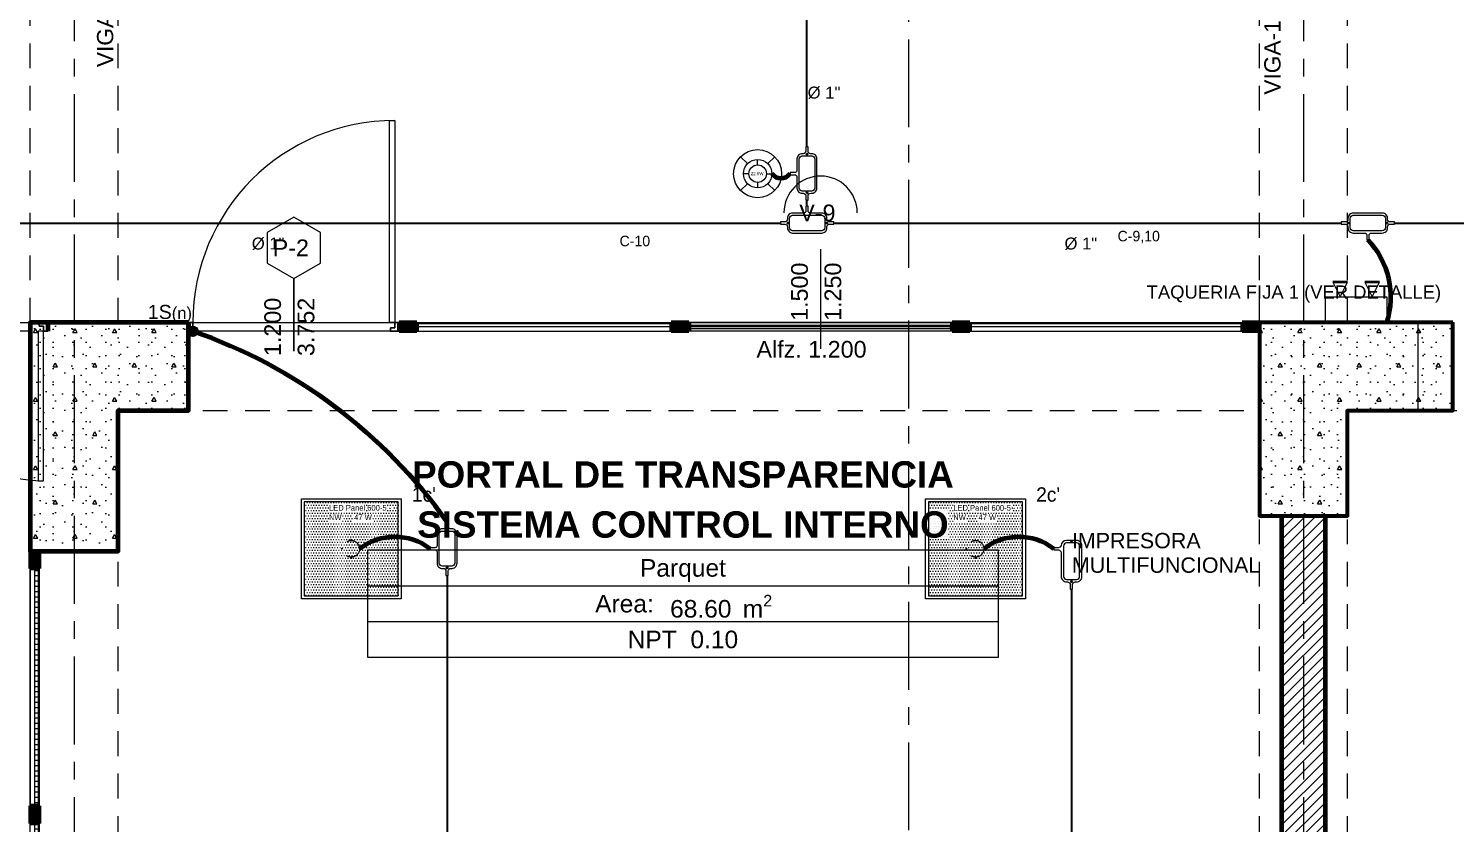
# Model space of a CAD drawing. Header units: inches. Extents: x -38 to 5698, y -33 to 92.
# Drawn here: x 16.06 to 24.18, y 14.55 to 19.07 of the extents above; entities that cross this region are included whole.
import ezdxf
from ezdxf.lldxf.tags import DXFTag

# ---------------------------------------------------------------- set-up
doc = ezdxf.new("R2010")
doc.units = ezdxf.units.IN
doc.header["$MEASUREMENT"] = 0
doc.set_wipeout_variables(frame=1)
for name, pattern in [('CONTINUA', [0]), ('DASHED', [0.75, 0.5, -0.25]), ('Hidden Line', [0.195611, 0.141111, -0.0545]), ('HIDDEN2', [0.1875, 0.125, -0.0625]), ('Punto & Raya', [0.65, 0.5, -0.075, 0, -0.075]), ('Rayas', [0.282222, 0.141111, -0.141111]), ('Wipeout_Contour', [1, 0, -1])]:
    doc.linetypes.add(name, pattern=pattern)
for name, color, linetype, lineweight in [('00 IE CKTO ILUMINACION', 3, 'Continuous', 50), ('00 IE CKTO TOMAS', 111, 'Rayas', 18), ('00_IE_Luminarias', 6, 'Continuous', 30), ('01 IE LUM LED EMP DN570B', 3, 'Continuous', 13), ('ALUMBRADO_CONDUIT', 30, 'CONDUIT1', 30), ('Bancas', 1, 'Continuous', 13), ('CABLEADO EXT.', 3, 'PVCSUBT', 30), ('Luminarias', 5, 'Continuous', 20), ('pulsador', 4, 'Continuous', 40), ('Simb_Alumbrado', 140, 'CONTINUA', 30)]:
    doc.layers.add(name, color=color, linetype=linetype, lineweight=lineweight)
for name, color, linetype in [('02 _ ARQ _ ALB _ Ejes Generales', 7, 'Continuous'), ('02 _ ARQ _ ALB _ Muros Interiores', 7, 'Continuous'), ('02 _ ARQ _ ZON _ Espacio.3D', 7, 'Continuous'), ('08 _ STR _ EXT _ 06 Columnas', 7, 'Continuous'), ('08 _ STR _ EXT _ 09 Vigas', 7, 'Continuous'), ('08 _ STR _ EXT _ 10 Vereda Exterior', 7, 'Continuous'), ('1TEXT', 8, 'Continuous'), ('Acabado - Muros', 7, 'Continuous'), ('Estructura - 04 MURO', 7, 'Continuous'), ('Marcador - Secciones', 251, 'Continuous'), ('Notas - Etiquetas', 251, 'Continuous')]:
    doc.layers.add(name, color=color, linetype=linetype)
doc.styles.add('Annotative', font='arial.ttf')
doc.styles.add('Arial', font='arial.ttf')
doc.styles.add('Estilo_Generado_1', font='swisseb.ttf')
doc.styles.add('Estilo_Generado_4', font='swisse.ttf')
doc.styles.add('Estilo_Generado_7', font='swisse.ttf')
doc.styles.add('{18b73a54-fa43-428c-adcb-c1c7bbdf2c84}', font='Simplex.shx')
tags = doc.linetypes.add('CONDUIT', pattern='A,1.5,-0.210535,["con",{18b73a54-fa43-428c-adcb-c1c7bbdf2c84},S=0.2,R=0,X=0,Y=-0.065594],-0.702384', length=2.412919).pattern_tags.tags
tags[6] = DXFTag(74, 10)
tags = doc.linetypes.add('CONDUIT1', pattern='A,1,-0.19772,["con",{18b73a54-fa43-428c-adcb-c1c7bbdf2c84},S=0.2,R=0,X=0,Y=-0.065594],-0.593642', length=1.791362).pattern_tags.tags
tags[6] = DXFTag(74, 10)
tags = doc.linetypes.add('PVCSUBT', pattern='A,0.6,-0.3,0.6,-0.075691,["PVC",Standard,S=0.2,R=0,X=0,Y=-0.093724],-0.621005', length=2.196696).pattern_tags.tags
tags[10] = DXFTag(74, 10)
pattern_1 = [(0, (0, 0), (0, 0.03), [])]
pattern_2 = [(0, (0, 0), (0, 0.3897114), [0.024375, -0.200625]), (0, (0.1125, 0.19486), (0, 0.3897114), [0.024375, -0.200625]), (60, (0, 0), (-0.3375, 0.1948557), [0.024375, -0.200625]), (60, (0.225, 0), (-0.3375, 0.1948557), [0.024375, -0.200625]), (120, (0.02437, 0), (0.3375, 0.1948557), [0.024375, -0.200625]), (120, (0.24938, 0), (0.3375, 0.1948557), [0.024375, -0.200625]), (0, (0, 0.0375), (0, 0.075), [0, -0.075, 0, -0.1125]), (45, (0.0375, 0.0375), (-0.053033, 0.053033), [0, -0.05625, 0, -0.09375])]

# ---------------------------------------------------------------- blocks, each defined once
blk = doc.blocks.new('*U270')
at = {"layer": 'Luminarias', "linetype": 'DASHED', "lineweight": 0, "ltscale": 0.05}
blk.add_lwpolyline([(0, -0.0045), (0, 0.0045)], dxfattribs=at)
blk = doc.blocks.new('*U271')
at = {"color": 0, "linetype": 'ByBlock', "lineweight": -2, "transparency": 16777216}
for p, rotation in [((-0.05, 0), 90), ((0, -0.05), 180), ((0.05, 0), 269.9999999999999)]:
    blk.add_blockref('*U270', p, dxfattribs=dict(at, rotation=rotation))
blk.add_blockref('*U270', (0, 0.05), dxfattribs=at)
blk = doc.blocks.new('PANEL LED 50W')
at = {"layer": 'Luminarias'}
h = blk.add_hatch(dxfattribs=at)
h.set_pattern_fill('DOTS', color=4, scale=0.009097)
h.set_pattern_definition([(0, (0, -2e-14), (0.0072206, 0.01444116), [0, -0.01444116])])
h.paths.add_polyline_path([(-0.2574, -0.2574), (0.2574, -0.2574), (0.2574, 0.2574), (-0.2574, 0.2574)])
h.paths.add_polyline_path([(-0.1296, 0.0974), (0.1849, 0.0974), (0.1849, 0.2469), (-0.1296, 0.2469)], flags=24)
at = {"layer": 'Luminarias', "color": 4, "lineweight": 0}
for points in [[(-0.2729, 0.2729), (0.2729, 0.2729), (0.2729, -0.2729), (-0.2729, -0.2729)], [(-0.2574, -0.2574), (0.2574, -0.2574), (0.2574, 0.2574), (-0.2574, 0.2574)]]:
    blk.add_lwpolyline(points, close=True, dxfattribs=at)
at = {"layer": 'Luminarias', "color": 4, "linetype": 'DASHED', "lineweight": 0, "ltscale": 0.01}
blk.add_circle((0, 0), 0.0455, dxfattribs=at)
at = {"color": 4}
blk.add_blockref('*U271', (0, 0), dxfattribs=at)
at = {"layer": 'Luminarias', "color": 4, "insert": (-0.1218, 0.2392), "char_height": 0.030929, "width": 0.382855, "attachment_point": 1}
blk.add_mtext('{\\Ftxt|c0;LED Panel 600-5 - NW      47 W}', dxfattribs=at)
blk = doc.blocks.new('LUMINARIA 2')
at = {"layer": '01 IE LUM LED EMP DN570B'}
for p, q in [((-0.094, 0.094), (-0.159, 0.158)), ((0.094, 0.094), (0.159, 0.158)), ((-0.094, -0.094), (-0.159, -0.158)), ((0.094, -0.094), (0.159, -0.158))]:
    blk.add_line(p, q, dxfattribs=at)
at = {"layer": '01 IE LUM LED EMP DN570B', "ltscale": 0.4}
for p, q in [((-0.081, 0), (-0.133, 0)), ((0, 0.081), (0, 0.133)), ((0.081, 0), (0.133, 0)), ((0, -0.081), (0, -0.133))]:
    blk.add_line(p, q, dxfattribs=at)
at = {"layer": '01 IE LUM LED EMP DN570B'}
for radius in [0.224, 0.133]:
    blk.add_circle((0, 0), radius, dxfattribs=at)
at = {"layer": '01 IE LUM LED EMP DN570B', "ltscale": 0.4}
blk.add_circle((0, 0), 0.0813, dxfattribs=at)
at = {"layer": '01 IE LUM LED EMP DN570B', "color": 8, "linetype": 'ByBlock', "lineweight": 80, "insert": (-0.065, 0.016), "char_height": 0.03, "width": 0.17858, "attachment_point": 1}
blk.add_mtext('{\\C3;22.5W}', dxfattribs=at)
blk = doc.blocks.new('oval t')
at = {"layer": 'Simb_Alumbrado', "lineweight": 13}
blk.add_lwpolyline([(0.0141, 0.0102, -0.414214), (0.0041, 0.0202), (0.0041, 0.0416), (-0.0056, 0.0416), (-0.0056, 0.0202, -0.414214), (-0.0156, 0.0102), (-0.0659, 0.0102, 0.414214), (-0.0899, -0.0138), (-0.0899, -0.0183, -0.414214), (-0.1019, -0.0303), (-0.1213, -0.0303), (-0.1213, -0.04), (-0.1016, -0.04, -0.451917), (-0.0897, -0.0535, 0.451917), (-0.0659, -0.0805), (0.0659, -0.0805, 0.414214), (0.0899, -0.0566), (0.0899, -0.0512, -0.398753), (0.1019, -0.0401), (0.1213, -0.0401), (0.1213, -0.0304), (0.1019, -0.0304, -0.368669), (0.0899, -0.0176), (0.0899, -0.0138, 0.414214), (0.0659, 0.0102), (0.0141, 0.0102)], format="xyb", dxfattribs=at)
blk.add_lwpolyline([(-0.0659, 0), (0.0659, 0, -0.414214), (0.0797, -0.0138), (0.0797, -0.0566, -0.414214), (0.0659, -0.0703), (-0.0659, -0.0703, -0.414214), (-0.0797, -0.0566), (-0.0797, -0.0138, -0.414214)], format="xyb", close=True, dxfattribs=at)
for points in [[(-0.0911, -0.0352), (-0.0828, -0.0352)], [(-0.0869, -0.031), (-0.0869, -0.0394)], [(0.0837, -0.0352), (0.0921, -0.0352)], [(0.0879, -0.031), (0.0879, -0.0394)]]:
    blk.add_lwpolyline(points, dxfattribs=at)
for centre in [(-0.0869, -0.0352), (0.0879, -0.0352)]:
    blk.add_circle(centre, 0.00419, dxfattribs=at)
blk = doc.blocks.new('CAJA OVAL TIPO L')
at = {"layer": 'Simb_Alumbrado', "lineweight": 13}
blk.add_lwpolyline([(-0.0491, -0.079), (-0.0491, -0.0343, -0.380413), (-0.0258, -0.0088), (-0.0258, -0.0088, 0.341426), (-0.0164, 0.0033), (-0.0164, 0.0236), (-0.0063, 0.0236), (-0.0063, 0.0033, 0.414214), (0.0063, -0.0092), (0.1138, -0.0092, -0.414214), (0.1388, -0.0343), (0.1388, -0.0382, 0.414214), (0.1513, -0.0508), (0.1716, -0.0508), (0.1716, -0.0609), (0.1513, -0.0609, 0.414214), (0.1388, -0.0734), (0.1388, -0.079, -0.414214), (0.1138, -0.104), (-0.0241, -0.104, -0.414214), (-0.0491, -0.079, 0.414214)], format="xyb", dxfattribs=at)
for points in [[(-0.0483, -0.0558), (-0.0395, -0.0558)], [(-0.0439, -0.0514), (-0.0439, -0.0602)], [(0.1323, -0.0558), (0.1411, -0.0558)], [(0.1367, -0.0514), (0.1367, -0.0602)]]:
    blk.add_lwpolyline(points, dxfattribs=at)
blk.add_lwpolyline([(-0.0241, -0.0199), (0.1138, -0.0199, -0.414214), (0.1282, -0.0343), (0.1282, -0.079, -0.414214), (0.1138, -0.0934), (-0.0241, -0.0934, -0.414214), (-0.0384, -0.079), (-0.0384, -0.0343, -0.414214)], format="xyb", close=True, dxfattribs=at)
for centre in [(-0.0439, -0.0558), (0.1367, -0.0558)]:
    blk.add_circle(centre, 0.00438, dxfattribs=at)
blk = doc.blocks.new('luz de emergencia')
at = {"color": 5, "lineweight": 40}
for p, q in [((164.1493, 48.9365, -0.0001), (164.2333, 48.9365, -0.0001)), ((164.3313, 48.9365, -0.0001), (164.4153, 48.9365, -0.0001))]:
    blk.add_line(p, q, dxfattribs=at)
at = {"layer": '00_IE_Luminarias', "color": 5, "linetype": 'Continuous', "lineweight": 13}
for p, q in [((164.1913, 49.0205, -0.0001), (164.1493, 48.9365, -0.0001)), ((164.2333, 48.9365, -0.0001), (164.1913, 49.0205, -0.0001)), ((164.3733, 49.0205, -0.0001), (164.3313, 48.9365, -0.0001)), ((164.4153, 48.9365, -0.0001), (164.3733, 49.0205, -0.0001))]:
    blk.add_line(p, q, dxfattribs=at)
at = {"layer": '00_IE_Luminarias', "color": 5, "linetype": 'Continuous', "lineweight": 13, "elevation": -0.0001}
blk.add_lwpolyline([(164.4573, 49.0205), (164.1073, 49.0205), (164.1073, 49.1666), (164.4573, 49.1665)], close=True, dxfattribs=at)
blk = doc.blocks.new('pulsador')
at = {"layer": 'pulsador', "lineweight": 40}
h = blk.add_hatch(color=4, dxfattribs=at)
h.dxf.hatch_style = 1
h.paths.add_polyline_path([(246.2314, 46.0882, 1), (246.279, 46.0882, 1)])
h.paths.add_polyline_path([(246.2786, 46.0882, -1), (246.2317, 46.0882, -1)], flags=16)
h.paths.add_polyline_path([(246.271, 46.0882, -1), (246.2393, 46.0882, -1)], flags=0)
at = {"layer": 'pulsador'}
h = blk.add_hatch(color=4, dxfattribs=at)
h.dxf.hatch_style = 1
h.paths.add_polyline_path([(246.2393, 46.0882, 1), (246.271, 46.0882, 1)])
at = {"layer": 'pulsador', "color": 4, "lineweight": 50}
blk.add_circle((246.2552, 46.0882), 0.0238, dxfattribs=at)
at = {"layer": 'pulsador', "color": 4, "lineweight": 40}
blk.add_circle((246.2552, 46.0882), 0.0235, dxfattribs=at)
at = {"layer": 'pulsador', "color": 4}
blk.add_circle((246.2552, 46.0882), 0.0159, dxfattribs=at)

msp = doc.modelspace()

# ---------------------------------------------------------------- hatches: boundary and pattern name
at = {"layer": '08 _ STR _ EXT _ 06 Columnas', "linetype": 'Continuous', "lineweight": 9}
h = msp.add_hatch(dxfattribs=at)
h.set_pattern_fill('HORMIGÓN_EN_MASA_0002', style=0, pattern_type=2)
h.set_pattern_definition(pattern_2)
h.paths.add_polyline_path([(16.97, 17.4), (16.07, 17.4), (16.07, 16.0998), (16.57, 16.0999), (16.57, 16.9), (16.97, 16.9001)])
at = {"layer": '08 _ STR _ EXT _ 10 Vereda Exterior', "linetype": 'Continuous', "lineweight": 13}
h = msp.add_hatch(dxfattribs=at)
h.set_pattern_fill('RETÍCULA_100X100_0002', color=251, style=0, pattern_type=2)
h.set_pattern_definition([(360, (3.7574, 18.3027), (0, 2.53199), []), (90, (3.7574, 18.3027), (-3.6, 0), [])])
h.paths.add_polyline_path([(2.17, 3.6213), (4.2913, 1.5), (9.32, 1.5), (9.32, 6.5), (40.52, 6.5), (40.52, 1.5), (52.92, 1.5), (52.92, 19.0859), (51.57, 19.0859), (51.57, 7.2), (9.07, 7.2), (9.07, 7.85), (6.5201, 7.85, -0.414214), (6.2701, 8.1), (6.2701, 8.85, -0.414213), (6.5201, 9.1), (9.07, 9.1), (9.07, 12), (6.5201, 12, -0.414214), (6.2701, 12.25), (6.2701, 13, -0.414213), (6.5201, 13.25), (9.07, 13.25), (9.07, 16.15), (6.5201, 16.15, -0.414214), (6.2701, 16.4), (6.2701, 17.15, -0.414213), (6.5201, 17.4), (8.77, 17.4), (8.7706, 21.0499), (2.17, 21.0499)])

# ---------------------------------------------------------------- linework, layer by layer
at = {"layer": '02 _ ARQ _ ALB _ Ejes Generales', "color": 251, "linetype": 'Punto & Raya', "lineweight": 13}
msp.add_line((16.32, 45.9), (16.32, 2.05), dxfattribs=at)
at = {"layer": '02 _ ARQ _ ALB _ Muros Interiores', "color": 165, "linetype": 'Continuous', "lineweight": 15}
for p, q in [((18.115, 17.4), (18.115, 18.55)), ((18.115, 18.55), (18.145, 18.55)), ((18.145, 18.55), (18.145, 17.4)), ((20.57, 17.8165), (20.57, 17.25)), ((18.145, 17.4), (18.115, 17.4)), ((21.32, 17.4), (19.82, 17.4)), ((16.145, 17.35), (16.115, 17.35)), ((16.115, 17.35), (16.115, 16.5)), ((16.145, 16.5), (16.145, 17.35)), ((21.32, 17.35), (19.82, 17.35)), ((19.83, 17.385), (21.31, 17.385)), ((21.31, 17.375), (19.83, 17.375)), ((21.31, 17.365), (19.83, 17.365)), ((16.115, 16.5), (16.145, 16.5))]:
    msp.add_line(p, q, dxfattribs=at)
at = {"layer": '02 _ ARQ _ ALB _ Muros Interiores', "color": 152, "linetype": 'Continuous', "lineweight": 25}
msp.add_line((17.57, 17.65), (17.57, 17.2375), dxfattribs=at)
at = {"layer": '02 _ ARQ _ ALB _ Muros Interiores', "color": 165, "linetype": 'Continuous', "lineweight": 25}
for p, q in [((16.12, 17.38), (16.12, 17.4)), ((16.12, 17.4), (16.17, 17.4)), ((16.17, 17.4), (16.17, 17.35)), ((16.995, 17.4), (16.97, 17.4)), ((16.97, 17.4), (16.97, 17.35)), ((16.995, 17.37), (16.995, 17.4)), ((18.17, 17.4), (18.145, 17.4)), ((18.145, 17.4), (18.145, 17.37)), ((18.17, 17.35), (18.17, 17.4)), ((16.145, 17.38), (16.12, 17.38)), ((16.145, 17.35), (16.145, 17.38)), ((16.17, 17.35), (16.145, 17.35)), ((16.97, 17.35), (17.02, 17.35)), ((17.02, 17.37), (16.995, 17.37)), ((17.02, 17.35), (17.02, 17.37)), ((18.145, 17.37), (18.12, 17.37)), ((18.12, 17.37), (18.12, 17.35)), ((18.12, 17.35), (18.17, 17.35)), ((19.82, 17.385), (19.83, 17.385)), ((19.83, 17.365), (19.82, 17.365)), ((19.83, 17.385), (19.83, 17.365)), ((21.31, 17.365), (21.31, 17.385)), ((21.31, 17.385), (21.32, 17.385)), ((21.32, 17.365), (21.31, 17.365))]:
    msp.add_line(p, q, dxfattribs=at)
at = {"layer": '02 _ ARQ _ ALB _ Muros Interiores', "color": 7, "linetype": 'Continuous', "lineweight": 80}
for p, q in [((16.17, 17.4), (16.17, 17.35)), ((16.97, 17.4), (16.97, 17.35)), ((18.17, 17.4), (18.17, 17.35)), ((19.82, 17.4), (19.82, 17.35)), ((21.32, 17.4), (21.32, 17.35))]:
    msp.add_line(p, q, dxfattribs=at)
at = {"layer": '02 _ ARQ _ ALB _ Muros Interiores', "color": 251, "linetype": 'Continuous', "lineweight": 13, "flags": 128}
msp.add_lwpolyline([(20.7784, 18.025, 1), (20.3615, 18.025, 1)], format="xyb", dxfattribs=at)
msp.add_lwpolyline([(17.57, 18), (17.4184, 17.9125), (17.4184, 17.7375), (17.57, 17.65), (17.7215, 17.7375), (17.7215, 17.9125)], close=True, dxfattribs=at)
at = {"layer": '02 _ ARQ _ ALB _ Muros Interiores', "color": 175, "linetype": 'Continuous', "lineweight": 15}
for centre, radius, start, end in [((18.145, 17.4), 1.15, 90, 180), ((16.145, 17.35), 0.85, 180, 270)]:
    msp.add_arc(centre, radius, start, end, dxfattribs=at)
at = {"layer": '02 _ ARQ _ ZON _ Espacio.3D', "color": 252, "linetype": 'Continuous', "lineweight": 13}
for p, q in [((17.9902, 16.1058), (17.9902, 15.4951)), ((17.9902, 16.1058), (21.582, 16.1058)), ((21.582, 15.4951), (21.582, 16.1058)), ((17.9902, 15.9023), (21.582, 15.9023)), ((17.9902, 15.6987), (21.582, 15.6987)), ((17.9902, 15.4951), (21.582, 15.4951))]:
    msp.add_line(p, q, dxfattribs=at)
at = {"layer": '02 _ ARQ _ ZON _ Espacio.3D', "color": 254, "linetype": 'Continuous', "lineweight": 0, "flags": 128}
msp.add_lwpolyline([(9.07, 29.7), (9.07, 17.4), (23.97, 17.4), (23.97, 16.9001), (23.57, 16.9001), (23.57, 16.2999), (23.445, 16.2999), (23.445, 8.1), (23.57, 8.1), (23.57, 7.45), (30.07, 7.45)], dxfattribs=at)
for points in [[(12.7199, 7.45), (16.07, 7.45), (16.07, 17.35), (12.7199, 17.35)], [(23.195, 16.2998), (23.07, 16.2998), (23.07, 17.35), (16.97, 17.35), (16.97, 16.9001), (16.57, 16.9001), (16.57, 16.0999), (16.1199, 16.0999), (16.1199, 8.1), (16.57, 8.1), (16.57, 7.7), (16.97, 7.7), (16.97, 7.45), (22.67, 7.45), (22.67, 7.7), (23.07, 7.7), (23.07, 8.1), (23.195, 8.1)]]:
    msp.add_lwpolyline(points, close=True, dxfattribs=at)
at = {"layer": '08 _ STR _ EXT _ 06 Columnas', "color": 7, "linetype": 'Continuous', "lineweight": 80, "flags": 128}
msp.add_lwpolyline([(16.97, 17.4), (16.07, 17.4), (16.07, 16.0998), (16.57, 16.0999), (16.57, 16.9), (16.97, 16.9001)], close=True, dxfattribs=at)
at = {"layer": '08 _ STR _ EXT _ 09 Vigas', "color": 251, "linetype": 'Hidden Line', "lineweight": 13}
for p, q in [((16.07, 17.4), (16.07, 29.7)), ((16.57, 17.4), (16.57, 29.7)), ((23.07, 17.4), (23.07, 29.7)), ((23.57, 17.4), (23.57, 29.7)), ((9.57, 16.9), (16.07, 16.9)), ((16.57, 16.9), (23.07, 16.9)), ((16.57, 7.7), (16.57, 16.9)), ((23.07, 7.7), (23.07, 16.9)), ((23.57, 16.9), (30.07, 16.9)), ((23.57, 7.7), (23.57, 16.9))]:
    msp.add_line(p, q, dxfattribs=at)
at = {"layer": 'Acabado - Muros', "color": 7, "linetype": 'Continuous', "lineweight": 60}
for p, q in [((18.17, 17.4), (18.17, 17.35)), ((19.82, 17.4), (19.82, 17.35)), ((21.3195, 17.4), (21.3195, 17.35)), ((23.07, 17.4), (23.07, 17.35)), ((16.12, 16.0999), (16.07, 16.0999))]:
    msp.add_line(p, q, dxfattribs=at)
at = {"layer": 'ALUMBRADO_CONDUIT', "color": 30, "lineweight": 30, "ltscale": 0.4, "true_color": 0xf26722}
for p, q in [((20.4925, 18.4001), (20.4925, 20.1783)), ((20.4925, 18.0624), (20.4925, 18.0959)), ((15.829, 17.9661), (20.3414, 17.9661)), ((20.6456, 17.9661), (23.5336, 17.9661)), ((23.8378, 17.9661), (24.877, 17.9661)), ((18.4431, 15.9614), (18.4431, 13.7906)), ((21.9979, 15.8831), (21.9979, 13.7906))]:
    msp.add_line(p, q, dxfattribs=at)
at = {"layer": 'CABLEADO EXT.', "color": 3, "lineweight": 80}
for centre, radius, start, end in [((20.3443, 18.2847), 0.0641, 216.0183, 323.9817), ((23.3524, 17.5461), 0.4652, 341.6919, 44.07196), ((18.1458, 15.8475), 0.3326, 52.81479, 127.18521), ((21.6989, 15.8524), 0.3277, 52.53187, 127.46813)]:
    msp.add_arc(centre, radius, start, end, dxfattribs=at)
at = {"layer": 'Marcador - Secciones', "color": 251, "linetype": 'Punto & Raya', "lineweight": 13}
msp.add_line((21.07, 46.2111), (21.07, 0.8878), dxfattribs=at)

# ---------------------------------------------------------------- block references
at = {"color": 4, "lineweight": 40}
msp.add_blockref('pulsador', (-229.2591, -28.7382), dxfattribs=at)
at = {"layer": '01 IE LUM LED EMP DN570B', "xscale": 0.6105334384153049, "yscale": 0.6105334384153049, "zscale": 0.6105334384153049}
msp.add_blockref('LUMINARIA 2', (20.2115, 18.247), dxfattribs=at)
at = {"layer": 'ALUMBRADO_CONDUIT', "xscale": 1.041283452965173, "yscale": 1.041283452965173, "zscale": 1.041283452965173}
for p in [(17.8974, 16.1125), (21.4522, 16.1125)]:
    msp.add_blockref('PANEL LED 50W', p, dxfattribs=at)
at = {"layer": 'ALUMBRADO_CONDUIT', "linetype": 'CONDUIT', "lineweight": 30, "xscale": -1.253906979044094, "yscale": 1.253906979044094, "zscale": 1.253906979044094, "rotation": 90}
msp.add_blockref('CAJA OVAL TIPO L', (21.9279, 16.0983), dxfattribs=at)
at = {"layer": 'Bancas', "color": 252, "true_color": 0x939598, "xscale": 1.253906979044094, "yscale": 1.253906979044094, "zscale": 1.253906979044094}
for p, rotation in [((20.4483, 18.248), 90), ((23.6857, 17.9219), 180), ((18.3989, 16.1135), 89.99999999999999)]:
    msp.add_blockref('oval t', p, dxfattribs=dict(at, rotation=rotation))
msp.add_blockref('oval t', (20.4935, 18.0102), dxfattribs=at)
at = {"layer": 'pulsador', "color": 4, "lineweight": 40, "rotation": 180}
msp.add_blockref('luz de emergencia', (187.9014, 66.5666, 0.0001), dxfattribs=at)

# ---------------------------------------------------------------- texts
at = {"layer": '00 IE CKTO ILUMINACION', "color": 3, "linetype": 'CONTINUA', "lineweight": 15}
for s, p in [('C-10', (19.4253, 17.8339)), ('C-9,10', (22.261, 17.8619))]:
    msp.add_text(s, height=0.06, dxfattribs=at).set_placement(p)
at = {"layer": '00 IE CKTO TOMAS', "insert": (16.7387, 17.4), "char_height": 0.08, "width": 0.768045, "attachment_point": 7, "style": 'Annotative'}
msp.add_mtext('1S{\\H0.84375x;(n)}', dxfattribs=at)
at = {"layer": '00_IE_Luminarias', "color": 6, "linetype": 'HIDDEN2'}
for s, p in [("1c'", (18.2427, 16.3806)), ("2c'", (21.7975, 16.3806))]:
    msp.add_text(s, height=0.08174, dxfattribs=at).set_placement(p)
at = {"layer": '02 _ ARQ _ ALB _ Muros Interiores', "color": 251, "lineweight": 25, "char_height": 0.095, "attachment_point": 7, "style": 'Estilo_Generado_4'}
for s, insert in [('\\A1;{\\pql;\\pt0;\\fSwis721 Ex BT|b0|i0|c0|p34;V-9\\fSwis721 Ex BT|b0|i0|c0|p34;\\fSwis721 Ex BT|b0|i0|c0|p34;\\fSwis721 Ex BT|b0|i0|c0|p34;}', (20.4484, 17.9749)), ('\\A1;{\\pql;\\pt0;\\fSwis721 Ex BT|b0|i0|c0|p34;P-2\\fSwis721 Ex BT|b0|i0|c0|p34;\\fSwis721 Ex BT|b0|i0|c0|p34;\\fSwis721 Ex BT|b0|i0|c0|p34;}', (17.4501, 17.7775)), ('\\A1;{\\pql;\\pt0;\\fSwis721 Ex BT|b0|i0|c0|p34;Alfz. 1.200\\fSwis721 Ex BT|b0|i0|c0|p34;\\A1{\\H.66x;\\S^  ;}\\fSwis721 Ex BT|b0|i0|c0|p34;\\fSwis721 Ex BT|b0|i0|c0|p34;}', (20.2047, 17.1725))]:
    msp.add_mtext(s, dxfattribs=dict(at, insert=insert))
at = {"layer": '02 _ ARQ _ ALB _ Muros Interiores', "color": 251, "lineweight": 25, "char_height": 0.095, "attachment_point": 7, "rotation": 90, "style": 'Estilo_Generado_4'}
for s, insert in [('\\A1;{\\pql;\\pt0;\\fSwis721 Ex BT|b0|i0|c0|p34;1.500\\fSwis721 Ex BT|b0|i0|c0|p34;\\A1{\\H.66x;\\S^  ;}\\fSwis721 Ex BT|b0|i0|c0|p34;\\fSwis721 Ex BT|b0|i0|c0|p34;}', (20.525, 17.4091)), ('\\A1;{\\pql;\\pt0;\\fSwis721 Ex BT|b0|i0|c0|p34;1.250\\fSwis721 Ex BT|b0|i0|c0|p34;\\A1{\\H.66x;\\S^  ;}\\fSwis721 Ex BT|b0|i0|c0|p34;\\fSwis721 Ex BT|b0|i0|c0|p34;}', (20.715, 17.4091)), ('\\A1;{\\pql;\\pt0;\\fSwis721 Ex BT|b0|i0|c0|p34;1.200\\fSwis721 Ex BT|b0|i0|c0|p34;\\A1{\\H.66x;\\S^  ;}\\fSwis721 Ex BT|b0|i0|c0|p34;\\fSwis721 Ex BT|b0|i0|c0|p34;}', (17.525, 17.2091)), ('\\A1;{\\pql;\\pt0;\\fSwis721 Ex BT|b0|i0|c0|p34;3.752\\fSwis721 Ex BT|b0|i0|c0|p34;\\A1{\\H.66x;\\S^  ;}\\fSwis721 Ex BT|b0|i0|c0|p34;\\fSwis721 Ex BT|b0|i0|c0|p34;}', (17.715, 17.2091))]:
    msp.add_mtext(s, dxfattribs=dict(at, insert=insert))
at = {"layer": '02 _ ARQ _ ZON _ Espacio.3D', "color": 252, "lineweight": 25, "attachment_point": 2}
for s, insert, char_height, style in [('\\A1;{\\pqc;\\pt0;\\fSwis721 Ex BT|b1|i0|c0|p34;PORTAL DE TRANSPARENCIA}', (19.7861, 16.6108), 0.15, 'Estilo_Generado_1'), ('\\A1;{\\pqc;\\pt0;\\fSwis721 Ex BT|b1|i0|c0|p34;}', (21.5683, 16.6555), 0.15, 'Estilo_Generado_1'), ('\\A1;{\\pqc;\\pt0;\\fSwis721 Ex BT|b1|i0|c0|p34;}', (21.582, 16.3705), 0.15, 'Estilo_Generado_1'), ('\\A1;{\\pqc;\\pt0;\\fSwis721 Ex BT|b1|i0|c0|p34;SISTEMA CONTROL INTERNO}', (19.7861, 16.3258), 0.15, 'Estilo_Generado_1'), ('\\A1;{\\pqc;\\pt0;\\fSwis721 Ex BT|b0|i0|c238|p34;}', (19.4986, 16.0855), 0.1, 'Estilo_Generado_7'), ('\\A1;{\\pqc;\\pt0;\\fSwis721 Ex BT|b0|i0|c238|p34;Parquet}', (19.7861, 16.054), 0.1, 'Estilo_Generado_7'), ('\\A1;{\\pqc;\\pt0;\\fSwis721 Ex BT|b0|i0|c238|p34;Area: }', (19.4533, 15.8505), 0.1, 'Estilo_Generado_7'), ('\\A1;{\\pqc;\\pt0,0.3;\\fSwis721 Ex BT|b0|i0|c238|p34;68.60\\fSwis721 Ex BT|b0|i0|c238|p34;\\A1{\\H.66x;\\S^  ;}\\fSwis721 Ex BT|b0|i0|c238|p34; m\\fSwis721 Ex BT|b0|i0|c238|p34;\\A1{\\H.66x;\\S2^  ;}}', (20.0037, 15.8505), 0.1, 'Estilo_Generado_7'), ('\\A1;{\\pqc;\\pt0;\\fSwis721 Ex BT|b0|i0|c238|p34;}', (19.4286, 15.6783), 0.1, 'Estilo_Generado_7'), ('\\A1;{\\pqc;\\pt0;\\fSwis721 Ex BT|b0|i0|c238|p34;NPT  0.10}', (19.7861, 15.6469), 0.1, 'Estilo_Generado_7')]:
    msp.add_mtext(s, dxfattribs=dict(at, insert=insert, char_height=char_height, style=style))
at = {"layer": '1TEXT', "color": 50, "linetype": 'Continuous', "style": 'Arial'}
for p in [(20.4962, 18.6744), (17.3311, 17.8156), (21.9586, 17.8156)]:
    msp.add_text('%%C 1"', height=0.06788, rotation=0, dxfattribs=at).set_placement(p)
at = {"layer": 'Notas - Etiquetas', "color": 8, "linetype": 'Continuous', "lineweight": 13, "char_height": 0.0925, "attachment_point": 7, "rotation": 90, "style": 'Estilo_Generado_4'}
for insert in [(16.5435, 18.853), (23.19, 18.6963)]:
    msp.add_mtext('\\A1;{\\pql;\\fSwis721 Ex BT|b0|i0|c0|p34;VIGA-103\\fSwis721 Ex BT|b0|i0|c0|p34; \\fSwis721 Ex BT|b0|i0|c0|p34;0.90\\fSwis721 Ex BT|b0|i0|c0|p34;x\\fSwis721 Ex BT|b0|i0|c0|p34;0.50\\fSwis721 Ex BT|b0|i0|c0|p34;m}', dxfattribs=dict(at, insert=insert))
at = {"layer": 'Notas - Etiquetas', "color": 8, "linetype": 'Continuous', "lineweight": 13, "insert": (24.1032, 17.5621), "char_height": 0.075, "attachment_point": 6, "style": 'Estilo_Generado_4'}
msp.add_mtext('\\A1;{\\pqr;\\fSwis721 Ex BT|b0|i0|c0|p34;TAQUERIA FIJA 1 (VER DETALLE)\\fSwis721 Ex BT|b0|i0|c0|p34; }', dxfattribs=at)
at = {"layer": 'Notas - Etiquetas', "color": 8, "linetype": 'Continuous', "lineweight": 35, "insert": (22.0008, 16.0889), "char_height": 0.0875, "width": 1.230541, "attachment_point": 4, "line_spacing_factor": 0.955521, "style": 'Estilo_Generado_4'}
msp.add_mtext('\\A1;{\\pql;\\fSwis721 Ex BT|b0|i0|c0|p34;IMPRESORA MULTIFUNCIONAL}', dxfattribs=at)

# ---------------------------------------------------------------- next in the draw order: wipeouts: each hides what was drawn before it
at = {"color": 254, "linetype": 'Wipeout_Contour', "lineweight": 0, "ltscale": 102.980891}
msp.add_wipeout([(19.72, 17.4), (18.27, 17.4), (18.27, 17.35), (19.72, 17.35)], dxfattribs=at).dxf.layer = 'Acabado - Muros'
at = {"color": 254, "linetype": 'Wipeout_Contour', "lineweight": 0, "ltscale": 112.753663}
msp.add_wipeout([(22.97, 17.4), (21.4195, 17.4), (21.4195, 17.35), (22.97, 17.35)], dxfattribs=at).dxf.layer = 'Acabado - Muros'
at = {"color": 254, "linetype": 'Wipeout_Contour', "lineweight": 0, "ltscale": 88.908212}
msp.add_wipeout([(16.12, 15.9999), (16.07, 15.9999), (16.07, 14.65), (16.12, 14.65)], dxfattribs=at).dxf.layer = 'Acabado - Muros'
at = {"color": 254, "linetype": 'Wipeout_Contour', "lineweight": 0, "ltscale": 124.308523}
msp.add_wipeout([(16.07, 14.55), (16.07, 12.4), (16.087, 12.4), (16.087, 12.4165), (16.12, 12.4165), (16.12, 14.55)], dxfattribs=at).dxf.layer = 'Acabado - Muros'
at = {"color": 254, "linetype": 'Wipeout_Contour', "lineweight": 0, "ltscale": 106.167638}
msp.add_wipeout([(23.195, 8.1), (23.445, 8.1), (23.445, 16.2999), (23.195, 16.2998)], dxfattribs=at).dxf.layer = 'Estructura - 04 MURO'

# ---------------------------------------------------------------- next in the draw order: hatches: boundary and pattern name
at = {"layer": '08 _ STR _ EXT _ 06 Columnas', "linetype": 'Continuous', "lineweight": 9}
h = msp.add_hatch(dxfattribs=at)
h.set_pattern_fill('HORMIGÓN_EN_MASA_0002', style=0, pattern_type=2)
h.set_pattern_definition(pattern_2)
h.paths.add_polyline_path([(24.17, 17.4), (23.07, 17.4), (23.07, 16.2998), (23.57, 16.2999), (23.57, 16.9), (24.17, 16.9001)])
at = {"layer": 'Estructura - 04 MURO', "linetype": 'Continuous', "lineweight": 5}
h = msp.add_hatch(dxfattribs=at)
h.set_pattern_fill('LADRILLO_COMÚN_0002', color=252, style=0, pattern_type=2)
h.set_pattern_definition([(45, (0, 0), (-0.03005204, 0.03005204), [])])
h.paths.add_polyline_path([(23.195, 8.1), (23.445, 8.1), (23.445, 16.2999), (23.195, 16.2998)])

# ---------------------------------------------------------------- next in the draw order: linework, layer by layer
at = {"layer": '02 _ ARQ _ ALB _ Ejes Generales', "color": 251, "linetype": 'Punto & Raya', "lineweight": 13}
msp.add_line((23.32, 45.9), (23.32, 2.05), dxfattribs=at)
at = {"layer": '08 _ STR _ EXT _ 06 Columnas', "color": 7, "linetype": 'Continuous', "lineweight": 60, "flags": 128}
msp.add_lwpolyline([(24.17, 17.4), (23.07, 17.4), (23.07, 16.2998), (23.57, 16.2999), (23.57, 16.9), (24.17, 16.9001)], close=True, dxfattribs=at)
at = {"layer": 'Acabado - Muros', "color": 251, "linetype": 'Continuous', "lineweight": 13, "flags": 128}
for points in [[(18.27, 17.4), (19.72, 17.4)], [(21.4195, 17.4), (22.97, 17.4)], [(18.27, 17.35), (19.72, 17.35)], [(21.4195, 17.35), (22.97, 17.35)], [(16.07, 15.9999), (16.07, 14.65)], [(16.12, 15.9999), (16.12, 14.65)]]:
    msp.add_lwpolyline(points, dxfattribs=at)
at = {"layer": 'Estructura - 04 MURO', "color": 7, "linetype": 'Continuous', "lineweight": 80, "flags": 128}
for points in [[(23.195, 16.2999), (23.195, 8.1)], [(23.445, 8.1), (23.445, 16.2999)]]:
    msp.add_lwpolyline(points, dxfattribs=at)

# ---------------------------------------------------------------- next in the draw order: wipeouts: each hides what was drawn before it
at = {"color": 254, "linetype": 'Wipeout_Contour', "lineweight": 0, "ltscale": 84.05318}
msp.add_wipeout([(16.115, 12.4165), (16.115, 14.55), (16.095, 14.55), (16.095, 12.4165)], dxfattribs=at).dxf.layer = 'Acabado - Muros'

# ---------------------------------------------------------------- next in the draw order: hatches: boundary and pattern name
at = {"layer": 'Acabado - Muros', "linetype": 'Continuous', "lineweight": 0}
h = msp.add_hatch(dxfattribs=at)
h.set_pattern_fill('CONTRACHAPADO_0002', color=254, style=0, pattern_type=2)
h.set_pattern_definition(pattern_1)
h.paths.add_polyline_path([(16.115, 12.4165), (16.115, 14.55), (16.095, 14.55), (16.095, 12.4165)])

# ---------------------------------------------------------------- next in the draw order: linework, layer by layer
at = {"layer": 'Acabado - Muros', "color": 7, "linetype": 'Continuous', "lineweight": 60}
msp.add_line((16.12, 14.55), (16.07, 14.55), dxfattribs=at)
at = {"layer": 'Acabado - Muros', "color": 7, "linetype": 'Continuous', "lineweight": 13, "flags": 128}
msp.add_lwpolyline([(16.115, 12.4165), (16.095, 12.4165), (16.095, 14.55), (16.115, 14.55)], close=True, dxfattribs=at)

# ---------------------------------------------------------------- next in the draw order: wipeouts: each hides what was drawn before it
at = {"color": 254, "linetype": 'Wipeout_Contour', "lineweight": 0, "ltscale": 103.008459}
msp.add_wipeout([(19.72, 17.395), (18.27, 17.395), (18.27, 17.375), (19.72, 17.375)], dxfattribs=at).dxf.layer = 'Acabado - Muros'
at = {"color": 254, "linetype": 'Wipeout_Contour', "lineweight": 0, "ltscale": 112.778825}
msp.add_wipeout([(22.97, 17.395), (21.4195, 17.395), (21.4195, 17.375), (22.97, 17.375)], dxfattribs=at).dxf.layer = 'Acabado - Muros'
at = {"color": 254, "linetype": 'Wipeout_Contour', "lineweight": 0, "ltscale": 88.937847}
msp.add_wipeout([(16.115, 14.65), (16.115, 15.9999), (16.095, 15.9999), (16.095, 14.65)], dxfattribs=at).dxf.layer = 'Acabado - Muros'

# ---------------------------------------------------------------- next in the draw order: hatches: boundary and pattern name
at = {"layer": 'Acabado - Muros', "linetype": 'Continuous', "lineweight": 0}
for points in [[(18.27, 17.4), (18.17, 17.4), (18.17, 17.35), (18.27, 17.35)], [(19.72, 17.4), (19.72, 17.35), (19.82, 17.35), (19.82, 17.4)], [(21.4195, 17.4), (21.3195, 17.4), (21.3195, 17.35), (21.4195, 17.35)], [(22.97, 17.4), (22.97, 17.35), (23.07, 17.35), (23.07, 17.4)], [(16.12, 15.9999), (16.12, 16.0999), (16.07, 16.0999), (16.07, 15.9999)], [(16.07, 14.55), (16.12, 14.55), (16.12, 14.65), (16.07, 14.65)]]:
    msp.add_hatch(color=254, dxfattribs=at).paths.add_polyline_path(points)
h = msp.add_hatch(dxfattribs=at)
h.set_pattern_fill('CONTRACHAPADO_0002', color=254, style=0, pattern_type=2)
h.set_pattern_definition(pattern_1)
h.paths.add_polyline_path([(19.72, 17.395), (18.27, 17.395), (18.27, 17.375), (19.72, 17.375)])
h = msp.add_hatch(dxfattribs=at)
h.set_pattern_fill('CONTRACHAPADO_0002', color=254, style=0, pattern_type=2)
h.set_pattern_definition(pattern_1)
h.paths.add_polyline_path([(22.97, 17.395), (21.4195, 17.395), (21.4195, 17.375), (22.97, 17.375)])
h = msp.add_hatch(dxfattribs=at)
h.set_pattern_fill('CONTRACHAPADO_0002', color=254, style=0, pattern_type=2)
h.set_pattern_definition(pattern_1)
h.paths.add_polyline_path([(16.115, 14.65), (16.115, 15.9999), (16.095, 15.9999), (16.095, 14.65)])

# ---------------------------------------------------------------- next in the draw order: linework, layer by layer
at = {"layer": '08 _ STR _ EXT _ 09 Vigas', "color": 251, "linetype": 'Hidden Line', "lineweight": 13}
for p, q in [((9.57, 17.4), (51.07, 17.4)), ((16.07, 7.7), (16.07, 16.9))]:
    msp.add_line(p, q, dxfattribs=at)
at = {"layer": 'Acabado - Muros', "color": 7, "linetype": 'Continuous', "lineweight": 60}
for p, q in [((18.27, 17.4), (18.17, 17.4)), ((18.27, 17.4), (18.27, 17.35)), ((19.72, 17.4), (19.72, 17.35)), ((19.82, 17.4), (19.72, 17.4)), ((21.4195, 17.4), (21.3195, 17.4)), ((21.4195, 17.4), (21.4195, 17.35)), ((22.97, 17.4), (22.97, 17.35)), ((23.07, 17.4), (22.97, 17.4)), ((18.27, 17.35), (18.17, 17.35)), ((19.82, 17.35), (19.72, 17.35)), ((21.4195, 17.35), (21.3195, 17.35)), ((23.07, 17.35), (22.97, 17.35)), ((16.07, 16.0999), (16.07, 15.9999)), ((16.12, 16.0999), (16.12, 15.9999)), ((16.12, 15.9999), (16.07, 15.9999)), ((16.07, 14.65), (16.07, 14.55)), ((16.12, 14.65), (16.07, 14.65)), ((16.12, 14.65), (16.12, 14.55))]:
    msp.add_line(p, q, dxfattribs=at)
at = {"layer": 'Acabado - Muros', "color": 7, "linetype": 'Continuous', "lineweight": 13, "flags": 128}
for points in [[(19.72, 17.395), (19.72, 17.375), (18.27, 17.375), (18.27, 17.395)], [(22.97, 17.395), (22.97, 17.375), (21.4195, 17.375), (21.4195, 17.395)], [(16.115, 14.65), (16.095, 14.65), (16.095, 15.9999), (16.115, 15.9999)]]:
    msp.add_lwpolyline(points, close=True, dxfattribs=at)
at = {"layer": 'CABLEADO EXT.', "color": 3, "lineweight": 80}
msp.add_arc((16.0331, 14.5574), 2.9539, 35.3287, 70.97473, dxfattribs=at)

doc.saveas('drawing.dxf')
